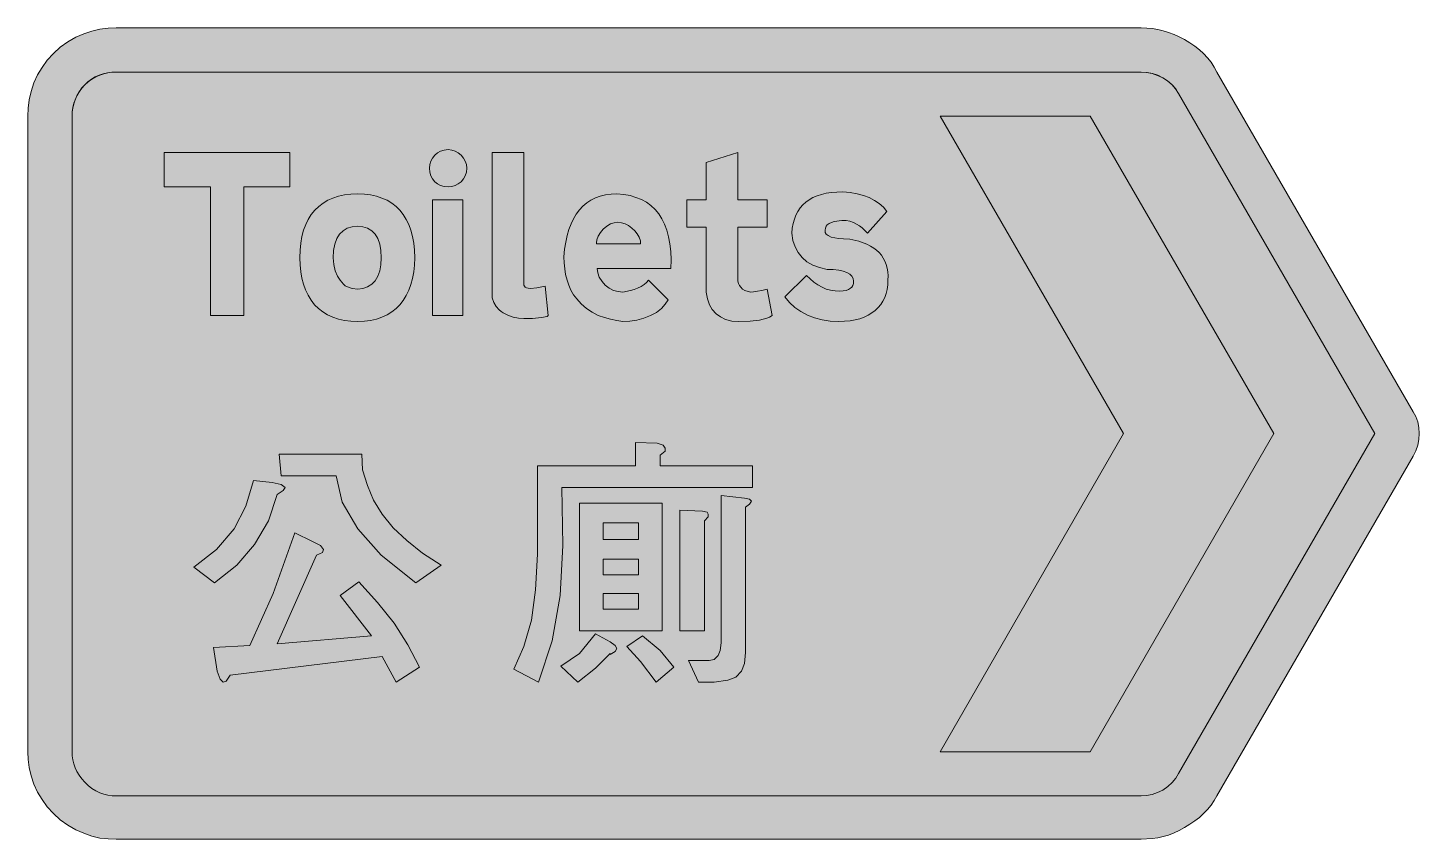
# Model space of a CAD drawing. Header units: metres. Extents: x 72 to 497, y 10 to 258.
import ezdxf

# ---------------------------------------------------------------- set-up
doc = ezdxf.new("R2010")
doc.units = ezdxf.units.M
for name, color, linetype, true_color in [('FILL_BLACK_000000', 7, 'Continuous', 0x000000), ('FILL_BLUE_0000FF', 7, 'Continuous', 0x0000ff), ('FILL_WHITE_FFFFFF', 7, 'Continuous', 0xffffff)]:
    doc.layers.add(name, color=color, linetype=linetype, true_color=true_color)

msp = doc.modelspace()

# ---------------------------------------------------------------- hatches: boundary and pattern name
at = {"layer": 'FILL_BLACK_000000', "true_color": 0x000000}
h = msp.add_hatch(color=7, dxfattribs=at)
h.dxf.hatch_style = 1
h.paths.add_polyline_path([(452.55, 134.1), (396.45, 36.9), (350.55, 36.9), (406.65, 134.1), (350.55, 231), (396.45, 231), (452.55, 134.1)])
h = msp.add_hatch(color=7, dxfattribs=at)
h.dxf.hatch_style = 1
h.paths.add_polyline_path([(137.85, 170.1), (127.65, 170.1), (127.65, 209.4), (113.55, 209.4), (113.55, 219.9), (151.95, 219.9), (151.95, 209.4), (137.85, 209.4), (137.85, 170.1)])
h = msp.add_hatch(color=7, dxfattribs=at)
h.dxf.hatch_style = 1
h.paths.add_polyline_path([(205.83, 213.91), (205.48, 212.82), (204.94, 211.85), (204.23, 211.01), (203.37, 210.33), (202.41, 209.83), (201.36, 209.51), (200.25, 209.4), (199.06, 209.51), (197.97, 209.83), (197, 210.33), (196.16, 211.01), (195.48, 211.85), (194.98, 212.82), (194.66, 213.91), (194.55, 215.1), (194.66, 216.21), (194.98, 217.26), (195.48, 218.22), (196.16, 219.07), (197, 219.79), (197.97, 220.33), (199.06, 220.68), (200.25, 220.8), (201.36, 220.68), (202.41, 220.33), (203.37, 219.79), (204.23, 219.07), (204.94, 218.22), (205.48, 217.26), (205.83, 216.21), (205.95, 215.1), (205.83, 213.91)])
h = msp.add_hatch(color=7, dxfattribs=at)
h.dxf.hatch_style = 1
h.paths.add_polyline_path([(223.35, 180.9), (223.35, 180.6), (223.35, 179.4), (223.65, 179.1), (223.85, 178.8), (224.21, 178.59), (224.75, 178.47), (225.45, 178.42), (227.36, 178.59), (229.95, 179.1), (230.85, 170.1), (230.55, 169.8), (228.75, 169.5), (226.05, 169.24), (223.35, 169.2), (221.73, 169.31), (220.09, 169.65), (218.5, 170.21), (217.05, 171), (216.42, 171.38), (215.86, 171.83), (214.95, 172.91), (214.27, 174.16), (213.75, 175.5), (213.75, 177), (213.75, 177.9), (213.75, 219.9), (223.35, 219.9), (223.35, 180.9)])
h = msp.add_hatch(color=7, dxfattribs=at)
h.dxf.hatch_style = 1
h.paths.add_polyline_path([(297.75, 205.5), (297.75, 197.1), (288.75, 197.1), (288.75, 181.5), (288.81, 180.66), (288.97, 179.92), (289.26, 179.31), (289.65, 178.8), (290.2, 178.23), (290.92, 177.82), (292.65, 177.3), (293.59, 177.34), (294.75, 177.6), (296.14, 177.79), (297.75, 178.2), (299.25, 170.1), (298.5, 169.68), (297.61, 169.31), (295.39, 168.75), (292.54, 168.41), (289.05, 168.3), (286.92, 168.46), (285.04, 168.94), (283.44, 169.69), (282.15, 170.7), (280.96, 171.94), (280.09, 173.44), (279.49, 175.21), (279.15, 177.3), (279.15, 197.1), (273.15, 197.1), (273.15, 205.5), (279.15, 205.5), (279.15, 216.9), (288.75, 219.9), (288.75, 205.5), (297.75, 205.5)])
h = msp.add_hatch(color=7, dxfattribs=at)
h.dxf.hatch_style = 1
h.paths.add_polyline_path([(189.76, 183.43), (189.4, 181.43), (188.89, 179.56), (188.25, 177.83), (187.47, 176.22), (186.56, 174.76), (185.51, 173.44), (184.34, 172.26), (183.03, 171.23), (181.6, 170.35), (180.05, 169.62), (178.38, 169.05), (176.58, 168.63), (174.67, 168.38), (172.65, 168.3), (170.57, 168.38), (168.6, 168.63), (166.76, 169.04), (165.04, 169.61), (163.44, 170.34), (161.98, 171.21), (160.64, 172.23), (159.45, 173.4), (158.4, 174.81), (157.48, 176.32), (156.71, 177.96), (156.07, 179.7), (155.58, 181.56), (155.23, 183.52), (155.02, 185.61), (154.95, 187.8), (155.02, 190.1), (155.24, 192.26), (155.61, 194.28), (156.11, 196.16), (156.76, 197.91), (157.54, 199.51), (158.47, 200.96), (159.52, 202.27), (160.72, 203.44), (162.04, 204.45), (163.49, 205.32), (165.07, 206.02), (166.78, 206.58), (168.62, 206.98), (170.57, 207.22), (172.65, 207.3), (174.67, 207.22), (176.58, 206.98), (178.38, 206.58), (180.05, 206.02), (181.6, 205.32), (183.03, 204.45), (184.34, 203.44), (185.51, 202.27), (186.56, 200.96), (187.47, 199.51), (188.25, 197.91), (188.89, 196.16), (189.4, 194.28), (189.76, 192.26), (189.98, 190.1), (190.05, 187.8), (189.98, 185.55), (189.76, 183.43)])
h.paths.add_polyline_path([(179.36, 191.96), (178.76, 193.61), (177.94, 194.96), (176.91, 196.02), (175.67, 196.79), (174.25, 197.25), (172.65, 197.4), (170.95, 197.25), (169.45, 196.79), (168.17, 196.02), (167.1, 194.96), (166.26, 193.61), (165.65, 191.96), (165.28, 190.02), (165.15, 187.8), (165.31, 185.67), (165.75, 183.79), (166.42, 182.19), (167.25, 180.9), (168.26, 179.72), (168.85, 179.25), (169.5, 178.87), (170.96, 178.37), (172.65, 178.2), (174.25, 178.37), (175.67, 178.86), (176.91, 179.66), (177.94, 180.75), (178.76, 182.13), (179.36, 183.77), (179.73, 185.66), (179.85, 187.8), (179.73, 190.02), (179.36, 191.96)], flags=16)
h = msp.add_hatch(color=7, dxfattribs=at)
h.dxf.hatch_style = 1
h.paths.add_polyline_path([(195.45, 170.1), (195.45, 205.5), (204.75, 205.5), (204.75, 170.1), (195.45, 170.1)])
h = msp.add_hatch(color=7, dxfattribs=at)
h.dxf.hatch_style = 1
h.paths.add_polyline_path([(246.04, 183.15), (246.45, 181.8), (247.35, 180.49), (248.25, 179.4), (249.47, 178.44), (250.84, 177.79), (252.26, 177.42), (253.65, 177.3), (256.01, 177.79), (257.15, 178.1), (258.15, 178.5), (259.21, 179), (260.14, 179.59), (260.89, 180.23), (261.45, 180.9), (267.45, 174.9), (266.61, 173.56), (265.42, 172.27), (263.91, 171.1), (262.05, 170.1), (260.1, 169.31), (257.96, 168.75), (255.76, 168.41), (253.65, 168.3), (251.8, 168.58), (249.9, 168.97), (248, 169.48), (246.15, 170.1), (244.23, 171.11), (242.51, 172.31), (240.96, 173.69), (239.55, 175.2), (238.61, 176.49), (237.8, 177.89), (237.13, 179.39), (236.59, 180.97), (236.17, 182.65), (235.88, 184.4), (235.71, 186.22), (235.65, 188.1), (235.87, 190.39), (236.2, 192.54), (236.63, 194.55), (237.17, 196.42), (237.81, 198.14), (238.56, 199.71), (239.42, 201.14), (240.37, 202.42), (241.44, 203.56), (242.61, 204.55), (243.89, 205.38), (245.27, 206.07), (246.76, 206.61), (248.35, 206.99), (250.05, 207.22), (251.85, 207.3), (253.92, 207.11), (255.86, 206.75), (257.66, 206.23), (259.32, 205.55), (260.85, 204.71), (262.24, 203.7), (263.49, 202.53), (264.6, 201.19), (265.57, 199.68), (266.4, 198.02), (267.09, 196.18), (267.63, 194.18), (268.03, 192.01), (268.28, 189.68), (268.39, 187.17), (268.35, 184.5), (245.85, 184.5), (246.04, 183.15)])
h.paths.add_polyline_path([(259.05, 192.9), (258.59, 194.02), (258.04, 195.07), (257.32, 196.02), (256.35, 196.8), (255.4, 197.59), (254.36, 198.15), (253.27, 198.49), (252.15, 198.6), (251.02, 198.48), (249.9, 198.11), (248.77, 197.46), (247.65, 196.5), (246.82, 195.51), (246.15, 194.4), (245.71, 193.29), (245.55, 192.3), (245.55, 192), (259.05, 192), (259.05, 192.9)], flags=16)
h = msp.add_hatch(color=7, dxfattribs=at)
h.dxf.hatch_style = 1
h.paths.add_polyline_path([(334.59, 179.47), (334.4, 178.12), (334.09, 176.84), (333.66, 175.64), (333.1, 174.52), (332.44, 173.49), (331.65, 172.54), (330.75, 171.67), (329.74, 170.91), (328.61, 170.23), (327.38, 169.65), (326.04, 169.17), (324.6, 168.79), (323.05, 168.52), (321.4, 168.36), (319.65, 168.3), (317.02, 168.43), (314.54, 168.8), (312.21, 169.41), (310.05, 170.25), (308.05, 171.32), (306.23, 172.6), (304.6, 174.1), (303.15, 175.8), (309.75, 182.4), (310.88, 181.33), (312.04, 180.37), (313.25, 179.53), (314.55, 178.8), (315.77, 178.23), (317.14, 177.86), (318.56, 177.66), (319.95, 177.6), (320.97, 177.66), (321.83, 177.82), (322.57, 178.11), (323.25, 178.5), (323.64, 178.83), (323.93, 179.32), (324.09, 179.93), (324.15, 180.6), (324.02, 181.44), (323.64, 182.17), (323.01, 182.79), (322.13, 183.3), (320.99, 183.69), (319.59, 183.97), (317.95, 184.14), (316.05, 184.2), (313.72, 184.76), (311.66, 185.55), (309.89, 186.58), (308.4, 187.84), (307.19, 189.34), (306.26, 191.08), (305.62, 193.06), (305.25, 195.3), (305.42, 196.83), (305.69, 198.25), (306.06, 199.58), (306.55, 200.81), (307.14, 201.94), (307.84, 202.98), (308.65, 203.91), (309.56, 204.75), (310.59, 205.49), (311.72, 206.13), (312.97, 206.67), (314.32, 207.11), (315.79, 207.46), (317.36, 207.7), (319.05, 207.85), (320.85, 207.9), (323.13, 207.7), (325.24, 207.34), (327.18, 206.82), (328.95, 206.14), (330.55, 205.3), (331.99, 204.31), (333.25, 203.18), (334.35, 201.9), (328.35, 195.3), (327.62, 196.14), (326.81, 196.87), (325.95, 197.49), (325.05, 198), (324.09, 198.57), (323.03, 198.94), (321.84, 199.14), (320.55, 199.2), (318.23, 198.86), (317.35, 198.59), (316.65, 198.26), (316.11, 197.86), (315.74, 197.39), (315.52, 196.83), (315.45, 196.2), (315.49, 195.49), (315.75, 195), (316.39, 194.55), (317.25, 194.1), (319.54, 193.69), (321.09, 193.55), (322.95, 193.5), (325.79, 192.82), (328.24, 191.91), (329.31, 191.36), (330.29, 190.75), (331.17, 190.08), (331.95, 189.34), (332.63, 188.53), (333.22, 187.66), (333.7, 186.71), (334.09, 185.7), (334.38, 184.61), (334.57, 183.45), (334.66, 182.21), (334.65, 180.9), (334.59, 179.47)])
h = msp.add_hatch(color=7, dxfattribs=at)
h.dxf.hatch_style = 1
h.paths.add_polyline_path([(173.85, 127.8), (174.15, 123), (175.65, 118.2), (177.45, 113.7), (180.15, 109.5), (183.45, 105.3), (187.65, 101.4), (192.45, 97.5), (198.15, 93.9), (190.35, 88.5), (179.85, 96.9), (172.65, 105), (167.85, 113.1), (166.05, 121.2), (149.25, 121.2), (148.65, 127.8), (173.85, 127.8)])
h = msp.add_hatch(color=7, dxfattribs=at)
h.dxf.hatch_style = 1
h.paths.add_polyline_path([(257.55, 124.2), (257.55, 131.4), (264.15, 131.1), (265.95, 130.5), (266.55, 129.6), (266.55, 128.7), (265.05, 127.5), (265.05, 124.2), (293.25, 124.2), (293.25, 117.6), (235.05, 117.6), (235.35, 99.9), (234.45, 84.6), (232.05, 70.8), (227.85, 58.2), (220.35, 62.1), (223.35, 69), (225.75, 77.1), (226.95, 86.4), (227.55, 97.2), (227.55, 124.2), (257.55, 124.2)])
h = msp.add_hatch(color=7, dxfattribs=at)
h.dxf.hatch_style = 1
h.paths.add_polyline_path([(149.25, 118.5), (150.45, 117.6), (149.85, 116.7), (148.05, 115.5), (145.35, 107.4), (141.15, 100.2), (135.75, 93.9), (128.85, 88.5), (122.55, 93.3), (129.45, 98.7), (134.85, 105), (138.45, 111.9), (140.85, 119.7), (146.55, 119.1), (149.25, 118.5)])
h = msp.add_hatch(color=7, dxfattribs=at)
h.dxf.hatch_style = 1
h.paths.add_polyline_path([(290.85, 114.3), (292.35, 114), (292.95, 113.4), (292.35, 112.5), (291.15, 111.6), (291.15, 67.2), (290.85, 63.9), (289.95, 61.5), (288.15, 59.7), (285.75, 58.8), (281.55, 58.2), (276.75, 58.2), (273.75, 64.8), (280.05, 64.8), (281.55, 65.1), (282.75, 66.3), (283.35, 67.8), (283.65, 70.2), (283.65, 115.2), (290.85, 114.3)])
h = msp.add_hatch(color=7, dxfattribs=at)
h.dxf.hatch_style = 1
h.paths.add_polyline_path([(240.45, 112.8), (265.65, 112.8), (265.65, 73.8), (240.45, 73.8), (240.45, 112.8)])
h.paths.add_polyline_path([(247.65, 101.7), (258.45, 101.7), (258.45, 106.8), (247.65, 106.8), (247.65, 101.7)], flags=16)
h.paths.add_polyline_path([(247.65, 95.7), (247.65, 90.9), (258.45, 90.9), (258.45, 95.7), (247.65, 95.7)], flags=16)
h.paths.add_polyline_path([(258.45, 85.2), (247.65, 85.2), (247.65, 80.4), (258.45, 80.4), (258.45, 85.2)], flags=16)
h = msp.add_hatch(color=7, dxfattribs=at)
h.dxf.hatch_style = 1
h.paths.add_polyline_path([(277.95, 110.4), (279.45, 110.1), (279.75, 109.5), (279.75, 108.6), (278.55, 107.4), (278.55, 73.8), (271.05, 73.8), (271.05, 110.7), (277.95, 110.4)])
h = msp.add_hatch(color=7, dxfattribs=at)
h.dxf.hatch_style = 1
h.paths.add_polyline_path([(161.25, 99.9), (162.15, 98.7), (161.85, 97.8), (160.05, 96.9), (148.05, 69.9), (176.85, 72.3), (167.25, 84.6), (172.95, 88.8), (178.65, 82.5), (183.75, 76.2), (187.95, 69.6), (191.55, 62.7), (184.35, 58.2), (180.15, 66), (133.65, 60.3), (132.45, 58.5), (131.55, 58.2), (130.65, 59.1), (129.75, 61.5), (128.55, 68.7), (139.65, 69.3), (146.85, 85.2), (153.45, 103.8), (158.85, 101.1), (161.25, 99.9)])
h = msp.add_hatch(color=7, dxfattribs=at)
h.dxf.hatch_style = 1
h.paths.add_polyline_path([(251.25, 69.3), (251.85, 68.4), (251.25, 67.5), (249.75, 66.6), (249.75, 66.9), (245.25, 62.4), (239.85, 58.2), (234.75, 63), (240.45, 66.9), (245.25, 72.9), (249.75, 70.5), (251.25, 69.3)])
h = msp.add_hatch(color=7, dxfattribs=at)
h.dxf.hatch_style = 1
h.paths.add_polyline_path([(265.05, 67.8), (269.25, 62.7), (263.85, 58.2), (259.05, 64.5), (254.85, 69), (259.65, 72.3), (265.05, 67.8)])
at = {"layer": 'FILL_BLUE_0000FF', "true_color": 0x0000ff}
h = msp.add_hatch(color=7, dxfattribs=at)
h.dxf.hatch_style = 1
h.paths.add_polyline_path([(413.74, 257.94), (415.42, 257.77), (417.1, 257.49), (418.76, 257.1), (420.41, 256.59), (422.05, 255.97), (423.66, 255.24), (425.25, 254.4), (426.88, 253.46), (428.4, 252.43), (429.81, 251.32), (431.1, 250.12), (432.28, 248.85), (433.35, 247.48), (434.31, 246.03), (435.15, 244.5), (495.15, 140.7), (495.94, 139.25), (496.5, 137.62), (496.84, 135.89), (496.95, 134.1), (496.84, 132.3), (496.5, 130.54), (495.94, 128.83), (495.15, 127.2), (435.15, 23.4), (434.31, 21.97), (433.35, 20.59), (432.28, 19.28), (431.1, 18.04), (429.81, 16.86), (428.4, 15.76), (426.88, 14.74), (425.25, 13.8), (423.66, 12.87), (422.05, 12.1), (420.41, 11.47), (418.76, 10.99), (417.1, 10.63), (415.42, 10.38), (412.05, 10.2), (98.85, 10.2), (96.38, 10.27), (93.9, 10.54), (91.42, 11.09), (88.95, 12), (86.48, 13.06), (84.08, 14.44), (81.78, 16.09), (79.65, 18), (77.78, 20.08), (76.2, 22.27), (74.84, 24.58), (73.65, 27), (72.86, 29.52), (72.3, 32.06), (71.96, 34.55), (71.85, 36.9), (71.85, 231), (71.96, 233.48), (72.3, 235.99), (72.86, 238.55), (73.65, 241.2), (74.84, 243.62), (76.2, 245.92), (77.78, 248.12), (79.65, 250.2), (81.78, 252.11), (84.08, 253.76), (86.48, 255.14), (88.95, 256.2), (91.42, 256.99), (93.9, 257.55), (96.38, 257.89), (98.85, 258), (412.05, 258), (413.74, 257.94)])
h.paths.add_polyline_path([(96.17, 244.27), (94.86, 243.98), (93.6, 243.56), (92.39, 243.02), (91.26, 242.35), (90.2, 241.54), (89.25, 240.6), (88.39, 239.65), (87.63, 238.59), (86.96, 237.46), (86.4, 236.25), (85.95, 234.99), (85.62, 233.68), (85.42, 232.35), (85.35, 231), (85.35, 36.9), (85.41, 35.66), (85.58, 34.43), (85.87, 33.22), (86.29, 32.02), (86.83, 30.86), (87.5, 29.73), (88.31, 28.64), (89.25, 27.6), (90.3, 26.56), (91.42, 25.68), (92.6, 24.95), (93.82, 24.37), (95.07, 23.94), (96.34, 23.63), (97.6, 23.46), (98.85, 23.4), (412.05, 23.4), (413.67, 23.51), (415.35, 23.85), (417.03, 24.41), (418.65, 25.2), (420.16, 26.33), (421.5, 27.52), (422.62, 28.83), (423.45, 30.3), (483.45, 134.1), (423.45, 237.9), (422.47, 239.39), (421.33, 240.7), (420.05, 241.83), (418.65, 242.77), (417.13, 243.52), (415.52, 244.06), (413.82, 244.39), (412.05, 244.5), (98.85, 244.5), (97.5, 244.44), (96.17, 244.27)], flags=16)
at = {"layer": 'FILL_WHITE_FFFFFF', "true_color": 0xffffff}
h = msp.add_hatch(color=7, dxfattribs=at)
h.dxf.hatch_style = 1
h.paths.add_polyline_path([(412.05, 244.5), (413.67, 244.39), (415.35, 244.05), (417.03, 243.49), (418.65, 242.7), (420.16, 241.74), (421.5, 240.64), (422.62, 239.37), (423.45, 237.9), (483.45, 134.1), (423.45, 30.3), (422.62, 28.83), (421.5, 27.52), (420.16, 26.33), (418.65, 25.2), (417.03, 24.41), (415.35, 23.85), (413.67, 23.51), (412.05, 23.4), (98.85, 23.4), (97.6, 23.46), (96.34, 23.63), (95.07, 23.94), (93.82, 24.37), (92.6, 24.95), (91.42, 25.68), (90.3, 26.56), (89.25, 27.6), (88.31, 28.64), (87.5, 29.73), (86.83, 30.86), (86.29, 32.02), (85.87, 33.22), (85.58, 34.43), (85.41, 35.66), (85.35, 36.9), (85.35, 231), (85.41, 232.25), (85.58, 233.51), (85.87, 234.78), (86.29, 236.02), (86.83, 237.25), (87.5, 238.42), (88.31, 239.55), (89.25, 240.6), (90.3, 241.54), (91.42, 242.35), (92.6, 243.02), (93.82, 243.56), (95.07, 243.98), (96.34, 244.27), (97.6, 244.44), (98.85, 244.5), (412.05, 244.5)])

# ---------------------------------------------------------------- linework, layer by layer
at = {"layer": 'FILL_BLACK_000000', "lineweight": 0, "true_color": 0x000000}
for points in [[(452.55, 134.1), (396.45, 36.9), (350.55, 36.9), (406.65, 134.1), (350.55, 231), (396.45, 231)], [(137.85, 170.1), (127.65, 170.1), (127.65, 209.4), (113.55, 209.4), (113.55, 219.9), (151.95, 219.9), (151.95, 209.4), (137.85, 209.4)], [(205.83, 213.91), (205.48, 212.82), (204.94, 211.85), (204.23, 211.01), (203.37, 210.33), (202.41, 209.83), (201.36, 209.51), (200.25, 209.4), (199.06, 209.51), (197.97, 209.83), (197, 210.33), (196.16, 211.01), (195.48, 211.85), (194.98, 212.82), (194.66, 213.91), (194.55, 215.1), (194.66, 216.21), (194.98, 217.26), (195.48, 218.22), (196.16, 219.07), (197, 219.79), (197.97, 220.33), (199.06, 220.68), (200.25, 220.8), (201.36, 220.68), (202.41, 220.33), (203.37, 219.79), (204.23, 219.07), (204.94, 218.22), (205.48, 217.26), (205.83, 216.21), (205.95, 215.1)], [(223.35, 180.9), (223.35, 180.6), (223.35, 179.4), (223.65, 179.1), (223.85, 178.8), (224.21, 178.59), (224.75, 178.47), (225.45, 178.42), (227.36, 178.59), (229.95, 179.1), (230.85, 170.1), (230.55, 169.8), (228.75, 169.5), (226.05, 169.24), (223.35, 169.2), (221.73, 169.31), (220.09, 169.65), (218.5, 170.21), (217.05, 171), (216.42, 171.38), (215.86, 171.83), (214.95, 172.91), (214.27, 174.16), (213.75, 175.5), (213.75, 177), (213.75, 177.9), (213.75, 219.9), (223.35, 219.9)], [(297.75, 205.5), (297.75, 197.1), (288.75, 197.1), (288.75, 181.5), (288.81, 180.66), (288.97, 179.92), (289.26, 179.31), (289.65, 178.8), (290.2, 178.23), (290.92, 177.82), (292.65, 177.3), (293.59, 177.34), (294.75, 177.6), (296.14, 177.79), (297.75, 178.2), (299.25, 170.1), (298.5, 169.68), (297.61, 169.31), (295.39, 168.75), (292.54, 168.41), (289.05, 168.3), (286.92, 168.46), (285.04, 168.94), (283.44, 169.69), (282.15, 170.7), (280.96, 171.94), (280.09, 173.44), (279.49, 175.21), (279.15, 177.3), (279.15, 197.1), (273.15, 197.1), (273.15, 205.5), (279.15, 205.5), (279.15, 216.9), (288.75, 219.9), (288.75, 205.5)], [(189.76, 183.43), (189.4, 181.43), (188.89, 179.56), (188.25, 177.83), (187.47, 176.22), (186.56, 174.76), (185.51, 173.44), (184.34, 172.26), (183.03, 171.23), (181.6, 170.35), (180.05, 169.62), (178.38, 169.05), (176.58, 168.63), (174.67, 168.38), (172.65, 168.3), (170.57, 168.38), (168.6, 168.63), (166.76, 169.04), (165.04, 169.61), (163.44, 170.34), (161.98, 171.21), (160.64, 172.23), (159.45, 173.4), (158.4, 174.81), (157.48, 176.32), (156.71, 177.96), (156.07, 179.7), (155.58, 181.56), (155.23, 183.52), (155.02, 185.61), (154.95, 187.8), (155.02, 190.1), (155.24, 192.26), (155.61, 194.28), (156.11, 196.16), (156.76, 197.91), (157.54, 199.51), (158.47, 200.96), (159.52, 202.27), (160.72, 203.44), (162.04, 204.45), (163.49, 205.32), (165.07, 206.02), (166.78, 206.58), (168.62, 206.98), (170.57, 207.22), (172.65, 207.3), (174.67, 207.22), (176.58, 206.98), (178.38, 206.58), (180.05, 206.02), (181.6, 205.32), (183.03, 204.45), (184.34, 203.44), (185.51, 202.27), (186.56, 200.96), (187.47, 199.51), (188.25, 197.91), (188.89, 196.16), (189.4, 194.28), (189.76, 192.26), (189.98, 190.1), (190.05, 187.8), (189.98, 185.55)], [(195.45, 170.1), (195.45, 205.5), (204.75, 205.5), (204.75, 170.1)], [(246.04, 183.15), (246.45, 181.8), (247.35, 180.49), (248.25, 179.4), (249.47, 178.44), (250.84, 177.79), (252.26, 177.42), (253.65, 177.3), (256.01, 177.79), (257.15, 178.1), (258.15, 178.5), (259.21, 179), (260.14, 179.59), (260.89, 180.23), (261.45, 180.9), (267.45, 174.9), (266.61, 173.56), (265.42, 172.27), (263.91, 171.1), (262.05, 170.1), (260.1, 169.31), (257.96, 168.75), (255.76, 168.41), (253.65, 168.3), (251.8, 168.58), (249.9, 168.97), (248, 169.48), (246.15, 170.1), (244.23, 171.11), (242.51, 172.31), (240.96, 173.69), (239.55, 175.2), (238.61, 176.49), (237.8, 177.89), (237.13, 179.39), (236.59, 180.97), (236.17, 182.65), (235.88, 184.4), (235.71, 186.22), (235.65, 188.1), (235.87, 190.39), (236.2, 192.54), (236.63, 194.55), (237.17, 196.42), (237.81, 198.14), (238.56, 199.71), (239.42, 201.14), (240.37, 202.42), (241.44, 203.56), (242.61, 204.55), (243.89, 205.38), (245.27, 206.07), (246.76, 206.61), (248.35, 206.99), (250.05, 207.22), (251.85, 207.3), (253.92, 207.11), (255.86, 206.75), (257.66, 206.23), (259.32, 205.55), (260.85, 204.71), (262.24, 203.7), (263.49, 202.53), (264.6, 201.19), (265.57, 199.68), (266.4, 198.02), (267.09, 196.18), (267.63, 194.18), (268.03, 192.01), (268.28, 189.68), (268.39, 187.17), (268.35, 184.5), (245.85, 184.5)], [(334.59, 179.47), (334.4, 178.12), (334.09, 176.84), (333.66, 175.64), (333.1, 174.52), (332.44, 173.49), (331.65, 172.54), (330.75, 171.67), (329.74, 170.91), (328.61, 170.23), (327.38, 169.65), (326.04, 169.17), (324.6, 168.79), (323.05, 168.52), (321.4, 168.36), (319.65, 168.3), (317.02, 168.43), (314.54, 168.8), (312.21, 169.41), (310.05, 170.25), (308.05, 171.32), (306.23, 172.6), (304.6, 174.1), (303.15, 175.8), (309.75, 182.4), (310.88, 181.33), (312.04, 180.37), (313.25, 179.53), (314.55, 178.8), (315.77, 178.23), (317.14, 177.86), (318.56, 177.66), (319.95, 177.6), (320.97, 177.66), (321.83, 177.82), (322.57, 178.11), (323.25, 178.5), (323.64, 178.83), (323.93, 179.32), (324.09, 179.93), (324.15, 180.6), (324.02, 181.44), (323.64, 182.17), (323.01, 182.79), (322.13, 183.3), (320.99, 183.69), (319.59, 183.97), (317.95, 184.14), (316.05, 184.2), (313.72, 184.76), (311.66, 185.55), (309.89, 186.58), (308.4, 187.84), (307.19, 189.34), (306.26, 191.08), (305.62, 193.06), (305.25, 195.3), (305.42, 196.83), (305.69, 198.25), (306.06, 199.58), (306.55, 200.81), (307.14, 201.94), (307.84, 202.98), (308.65, 203.91), (309.56, 204.75), (310.59, 205.49), (311.72, 206.13), (312.97, 206.67), (314.32, 207.11), (315.79, 207.46), (317.36, 207.7), (319.05, 207.85), (320.85, 207.9), (323.13, 207.7), (325.24, 207.34), (327.18, 206.82), (328.95, 206.14), (330.55, 205.3), (331.99, 204.31), (333.25, 203.18), (334.35, 201.9), (328.35, 195.3), (327.62, 196.14), (326.81, 196.87), (325.95, 197.49), (325.05, 198), (324.09, 198.57), (323.03, 198.94), (321.84, 199.14), (320.55, 199.2), (318.23, 198.86), (317.35, 198.59), (316.65, 198.26), (316.11, 197.86), (315.74, 197.39), (315.52, 196.83), (315.45, 196.2), (315.49, 195.49), (315.75, 195), (316.39, 194.55), (317.25, 194.1), (319.54, 193.69), (321.09, 193.55), (322.95, 193.5), (325.79, 192.82), (328.24, 191.91), (329.31, 191.36), (330.29, 190.75), (331.17, 190.08), (331.95, 189.34), (332.63, 188.53), (333.22, 187.66), (333.7, 186.71), (334.09, 185.7), (334.38, 184.61), (334.57, 183.45), (334.66, 182.21), (334.65, 180.9)], [(179.36, 191.96), (178.76, 193.61), (177.94, 194.96), (176.91, 196.02), (175.67, 196.79), (174.25, 197.25), (172.65, 197.4), (170.95, 197.25), (169.45, 196.79), (168.17, 196.02), (167.1, 194.96), (166.26, 193.61), (165.65, 191.96), (165.28, 190.02), (165.15, 187.8), (165.31, 185.67), (165.75, 183.79), (166.42, 182.19), (167.25, 180.9), (168.26, 179.72), (168.85, 179.25), (169.5, 178.87), (170.96, 178.37), (172.65, 178.2), (174.25, 178.37), (175.67, 178.86), (176.91, 179.66), (177.94, 180.75), (178.76, 182.13), (179.36, 183.77), (179.73, 185.66), (179.85, 187.8), (179.73, 190.02)], [(259.05, 192.9), (258.59, 194.02), (258.04, 195.07), (257.32, 196.02), (256.35, 196.8), (255.4, 197.59), (254.36, 198.15), (253.27, 198.49), (252.15, 198.6), (251.02, 198.48), (249.9, 198.11), (248.77, 197.46), (247.65, 196.5), (246.82, 195.51), (246.15, 194.4), (245.71, 193.29), (245.55, 192.3), (245.55, 192), (259.05, 192)], [(173.85, 127.8), (174.15, 123), (175.65, 118.2), (177.45, 113.7), (180.15, 109.5), (183.45, 105.3), (187.65, 101.4), (192.45, 97.5), (198.15, 93.9), (190.35, 88.5), (179.85, 96.9), (172.65, 105), (167.85, 113.1), (166.05, 121.2), (149.25, 121.2), (148.65, 127.8)], [(257.55, 124.2), (257.55, 131.4), (264.15, 131.1), (265.95, 130.5), (266.55, 129.6), (266.55, 128.7), (265.05, 127.5), (265.05, 124.2), (293.25, 124.2), (293.25, 117.6), (235.05, 117.6), (235.35, 99.9), (234.45, 84.6), (232.05, 70.8), (227.85, 58.2), (220.35, 62.1), (223.35, 69), (225.75, 77.1), (226.95, 86.4), (227.55, 97.2), (227.55, 124.2)], [(149.25, 118.5), (150.45, 117.6), (149.85, 116.7), (148.05, 115.5), (145.35, 107.4), (141.15, 100.2), (135.75, 93.9), (128.85, 88.5), (122.55, 93.3), (129.45, 98.7), (134.85, 105), (138.45, 111.9), (140.85, 119.7), (146.55, 119.1)], [(290.85, 114.3), (292.35, 114), (292.95, 113.4), (292.35, 112.5), (291.15, 111.6), (291.15, 67.2), (290.85, 63.9), (289.95, 61.5), (288.15, 59.7), (285.75, 58.8), (281.55, 58.2), (276.75, 58.2), (273.75, 64.8), (280.05, 64.8), (281.55, 65.1), (282.75, 66.3), (283.35, 67.8), (283.65, 70.2), (283.65, 115.2)], [(240.45, 112.8), (265.65, 112.8), (265.65, 73.8), (240.45, 73.8)], [(277.95, 110.4), (279.45, 110.1), (279.75, 109.5), (279.75, 108.6), (278.55, 107.4), (278.55, 73.8), (271.05, 73.8), (271.05, 110.7)], [(247.65, 101.7), (258.45, 101.7), (258.45, 106.8), (247.65, 106.8)], [(161.25, 99.9), (162.15, 98.7), (161.85, 97.8), (160.05, 96.9), (148.05, 69.9), (176.85, 72.3), (167.25, 84.6), (172.95, 88.8), (178.65, 82.5), (183.75, 76.2), (187.95, 69.6), (191.55, 62.7), (184.35, 58.2), (180.15, 66), (133.65, 60.3), (132.45, 58.5), (131.55, 58.2), (130.65, 59.1), (129.75, 61.5), (128.55, 68.7), (139.65, 69.3), (146.85, 85.2), (153.45, 103.8), (158.85, 101.1)], [(247.65, 95.7), (247.65, 90.9), (258.45, 90.9), (258.45, 95.7)], [(258.45, 85.2), (247.65, 85.2), (247.65, 80.4), (258.45, 80.4)], [(251.25, 69.3), (251.85, 68.4), (251.25, 67.5), (249.75, 66.6), (249.75, 66.9), (245.25, 62.4), (239.85, 58.2), (234.75, 63), (240.45, 66.9), (245.25, 72.9), (249.75, 70.5)], [(265.05, 67.8), (269.25, 62.7), (263.85, 58.2), (259.05, 64.5), (254.85, 69), (259.65, 72.3)]]:
    msp.add_lwpolyline(points, close=True, dxfattribs=at)
at = {"layer": 'FILL_BLUE_0000FF', "lineweight": 0, "true_color": 0x0000ff}
for points in [[(413.74, 257.94), (415.42, 257.77), (417.1, 257.49), (418.76, 257.1), (420.41, 256.59), (422.05, 255.97), (423.66, 255.24), (425.25, 254.4), (426.88, 253.46), (428.4, 252.43), (429.81, 251.32), (431.1, 250.12), (432.28, 248.85), (433.35, 247.48), (434.31, 246.03), (435.15, 244.5), (495.15, 140.7), (495.94, 139.25), (496.5, 137.62), (496.84, 135.89), (496.95, 134.1), (496.84, 132.3), (496.5, 130.54), (495.94, 128.83), (495.15, 127.2), (435.15, 23.4), (434.31, 21.97), (433.35, 20.59), (432.28, 19.28), (431.1, 18.04), (429.81, 16.86), (428.4, 15.76), (426.88, 14.74), (425.25, 13.8), (423.66, 12.87), (422.05, 12.1), (420.41, 11.47), (418.76, 10.99), (417.1, 10.63), (415.42, 10.38), (412.05, 10.2), (98.85, 10.2), (96.38, 10.27), (93.9, 10.54), (91.42, 11.09), (88.95, 12), (86.48, 13.06), (84.08, 14.44), (81.78, 16.09), (79.65, 18), (77.78, 20.08), (76.2, 22.27), (74.84, 24.58), (73.65, 27), (72.86, 29.52), (72.3, 32.06), (71.96, 34.55), (71.85, 36.9), (71.85, 231), (71.96, 233.48), (72.3, 235.99), (72.86, 238.55), (73.65, 241.2), (74.84, 243.62), (76.2, 245.92), (77.78, 248.12), (79.65, 250.2), (81.78, 252.11), (84.08, 253.76), (86.48, 255.14), (88.95, 256.2), (91.42, 256.99), (93.9, 257.55), (96.38, 257.89), (98.85, 258), (412.05, 258)], [(96.17, 244.27), (94.86, 243.98), (93.6, 243.56), (92.39, 243.02), (91.26, 242.35), (90.2, 241.54), (89.25, 240.6), (88.39, 239.65), (87.63, 238.59), (86.96, 237.46), (86.4, 236.25), (85.95, 234.99), (85.62, 233.68), (85.42, 232.35), (85.35, 231), (85.35, 36.9), (85.41, 35.66), (85.58, 34.43), (85.87, 33.22), (86.29, 32.02), (86.83, 30.86), (87.5, 29.73), (88.31, 28.64), (89.25, 27.6), (90.3, 26.56), (91.42, 25.68), (92.6, 24.95), (93.82, 24.37), (95.07, 23.94), (96.34, 23.63), (97.6, 23.46), (98.85, 23.4), (412.05, 23.4), (413.67, 23.51), (415.35, 23.85), (417.03, 24.41), (418.65, 25.2), (420.16, 26.33), (421.5, 27.52), (422.62, 28.83), (423.45, 30.3), (483.45, 134.1), (423.45, 237.9), (422.47, 239.39), (421.33, 240.7), (420.05, 241.83), (418.65, 242.77), (417.13, 243.52), (415.52, 244.06), (413.82, 244.39), (412.05, 244.5), (98.85, 244.5), (97.5, 244.44)]]:
    msp.add_lwpolyline(points, close=True, dxfattribs=at)
at = {"layer": 'FILL_WHITE_FFFFFF', "lineweight": 0, "true_color": 0xffffff}
msp.add_lwpolyline([(412.05, 244.5), (413.67, 244.39), (415.35, 244.05), (417.03, 243.49), (418.65, 242.7), (420.16, 241.74), (421.5, 240.64), (422.62, 239.37), (423.45, 237.9), (483.45, 134.1), (423.45, 30.3), (422.62, 28.83), (421.5, 27.52), (420.16, 26.33), (418.65, 25.2), (417.03, 24.41), (415.35, 23.85), (413.67, 23.51), (412.05, 23.4), (98.85, 23.4), (97.6, 23.46), (96.34, 23.63), (95.07, 23.94), (93.82, 24.37), (92.6, 24.95), (91.42, 25.68), (90.3, 26.56), (89.25, 27.6), (88.31, 28.64), (87.5, 29.73), (86.83, 30.86), (86.29, 32.02), (85.87, 33.22), (85.58, 34.43), (85.41, 35.66), (85.35, 36.9), (85.35, 231), (85.41, 232.25), (85.58, 233.51), (85.87, 234.78), (86.29, 236.02), (86.83, 237.25), (87.5, 238.42), (88.31, 239.55), (89.25, 240.6), (90.3, 241.54), (91.42, 242.35), (92.6, 243.02), (93.82, 243.56), (95.07, 243.98), (96.34, 244.27), (97.6, 244.44), (98.85, 244.5)], close=True, dxfattribs=at)

doc.saveas('drawing.dxf')
